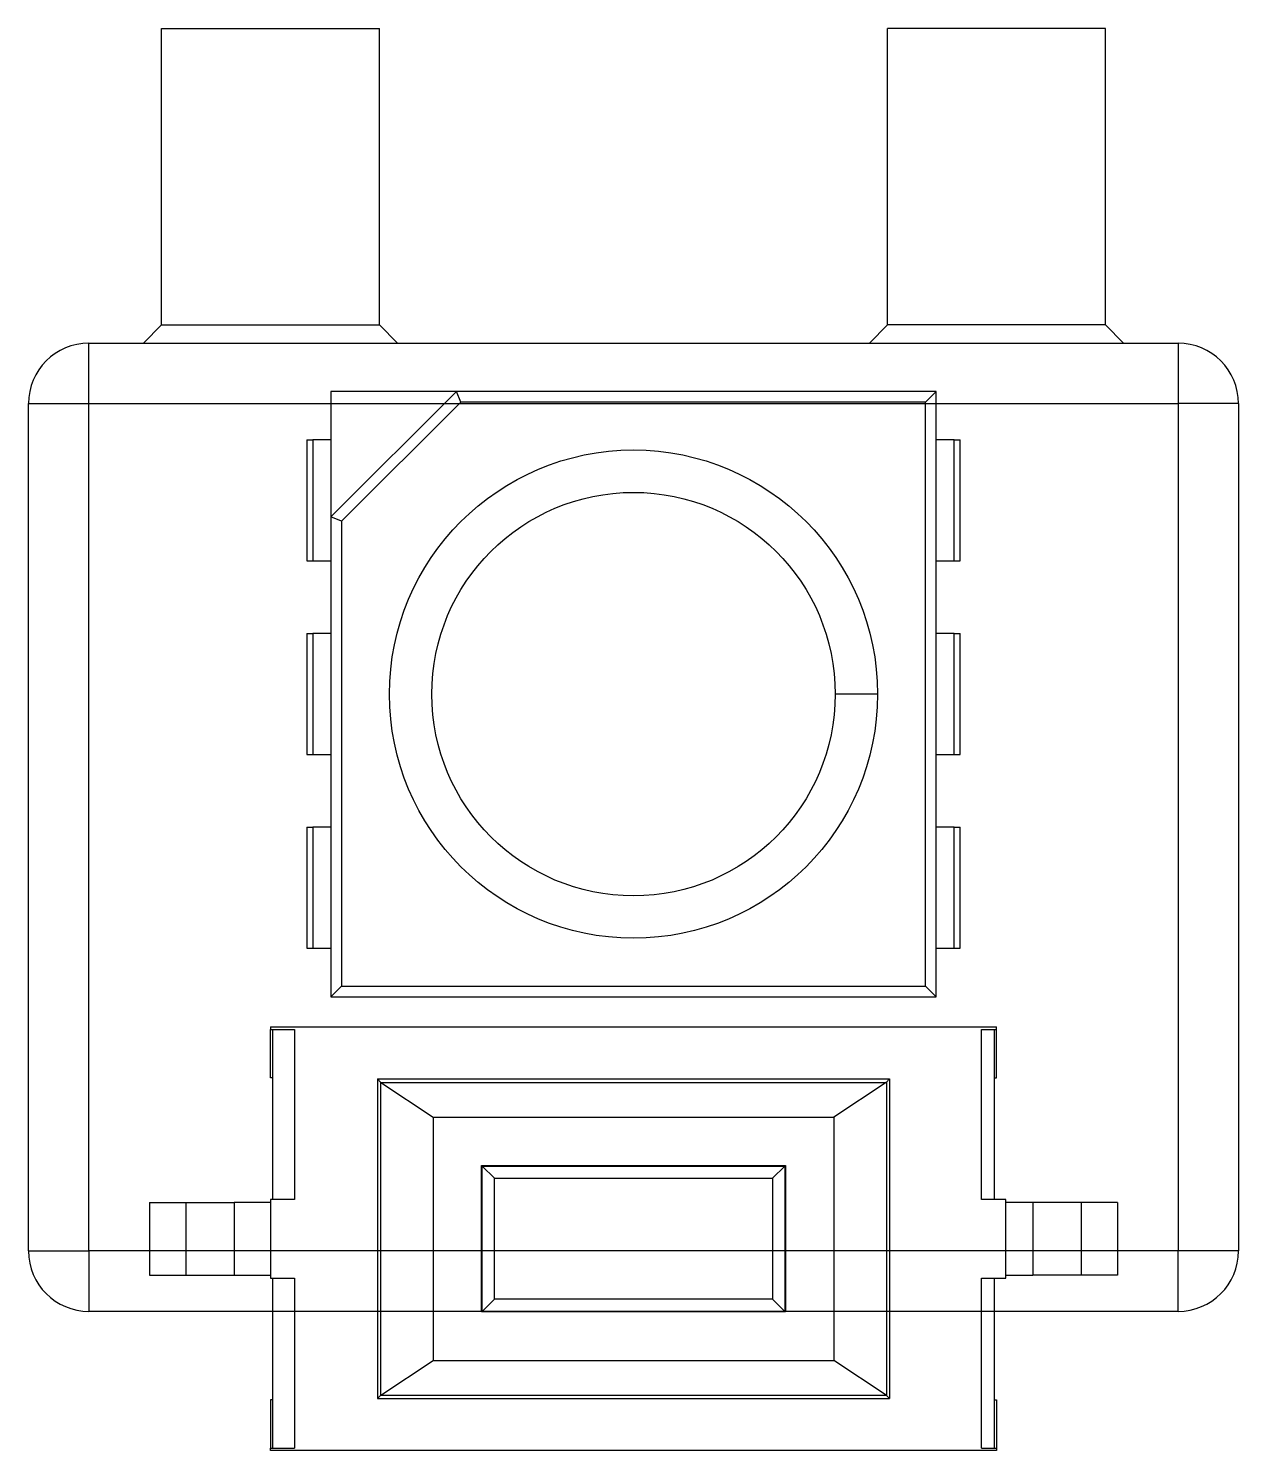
# Model space of a CAD drawing. Extents: x -5 to 5, y -6.2 to 5.5.
import ezdxf

# ---------------------------------------------------------------- set-up
doc = ezdxf.new("R2010")
doc.units = 0
doc.layers.get('0').update_dxf_attribs({"linetype": 'continuous'})

# ---------------------------------------------------------------- blocks, each defined once
blk = doc.blocks.new('PART__FEATURE')
at = {"color": 0}
for p, q in [((-1.464, 2.5), (-2.5, 1.464)), ((-2.5, 1.464), (-1.464, 2.5)), ((-1.464, 2.5), (-2.5, 2.5)), ((-2.5, 2.5), (-2.5, 1.464)), ((2.5, 2.5), (-1.464, 2.5)), ((2.5, -2.5), (2.5, 2.5)), ((-1.428, 2.412), (-2.413, 1.428)), ((2.412, 2.412), (-1.428, 2.412)), ((2.412, -2.413), (2.412, 2.412)), ((-2.7, 2.1), (-2.7, 1.1)), ((-2.5, 2.1), (-2.65, 2.1)), ((-2.65, 2.1), (-2.65, 1.1)), ((2.65, 2.1), (2.5, 2.1)), ((2.65, 1.1), (2.65, 2.1)), ((2.7, 1.1), (2.7, 2.1)), ((-2.5, 1.464), (-2.5, -2.5)), ((-2.413, 1.428), (-2.413, -2.413)), ((-2.65, 1.1), (-2.5, 1.1)), ((2.5, 1.1), (2.65, 1.1)), ((-2.7, 0.5), (-2.7, -0.5)), ((-2.5, 0.5), (-2.65, 0.5)), ((-2.65, 0.5), (-2.65, -0.5)), ((2.65, 0.5), (2.5, 0.5)), ((2.65, -0.5), (2.65, 0.5)), ((2.7, -0.5), (2.7, 0.5)), ((2.017, 0), (1.667, 0)), ((-2.65, -0.5), (-2.5, -0.5)), ((2.5, -0.5), (2.65, -0.5)), ((-2.7, -1.1), (-2.7, -2.1)), ((-2.5, -1.1), (-2.65, -1.1)), ((-2.65, -1.1), (-2.65, -2.1)), ((2.65, -1.1), (2.5, -1.1)), ((2.65, -2.1), (2.65, -1.1)), ((2.7, -2.1), (2.7, -1.1)), ((-2.65, -2.1), (-2.5, -2.1)), ((2.5, -2.1), (2.65, -2.1)), ((-2.413, -2.413), (2.412, -2.413)), ((-2.5, -2.5), (2.5, -2.5))]:
    blk.add_line(p, q, dxfattribs=at)
for points in [[(-1.428, 2.412), (-1.464, 2.5)], [(2.412, 2.412), (2.5, 2.5)], [(-2.7, 2.1), (-2.65, 2.1)], [(2.65, 2.1), (2.7, 2.1)], [(-2.413, 1.428), (-2.5, 1.464)], [(-2.7, 1.1), (-2.65, 1.1)], [(2.65, 1.1), (2.7, 1.1)], [(-2.7, 0.5), (-2.65, 0.5)], [(2.65, 0.5), (2.7, 0.5)], [(-2.7, -0.5), (-2.65, -0.5)], [(2.65, -0.5), (2.7, -0.5)], [(-2.7, -1.1), (-2.65, -1.1)], [(2.65, -1.1), (2.7, -1.1)], [(-2.7, -2.1), (-2.65, -2.1)], [(2.65, -2.1), (2.7, -2.1)], [(-2.5, -2.5), (-2.413, -2.413)], [(2.5, -2.5), (2.412, -2.413)]]:
    blk.add_lwpolyline(points, dxfattribs=at)
for radius in [2.017, 1.667]:
    blk.add_circle((0, 0), radius, dxfattribs=at)
blk = doc.blocks.new('PART__FEATURE001')
at = {"color": 0}
for p, q in [((-3, -2.75), (3, -2.75)), ((-3, -2.75), (-3, -2.77)), ((-3, -3.17), (-3, -2.77)), ((-3, -2.77), (-2.8, -2.77)), ((-2.98, -4.175), (-2.98, -2.77)), ((-2.8, -2.77), (-2.8, -4.175)), ((2.876, -4.175), (2.876, -2.77)), ((2.876, -2.77), (3, -2.77)), ((2.98, -2.77), (2.98, -4.175)), ((3, -2.77), (3, -2.75)), ((3, -3.17), (3, -2.77)), ((-2.98, -3.17), (-3, -3.17)), ((2.98, -3.17), (3, -3.17)), ((-2.116, -3.18), (-2.116, -5.82)), ((-2.116, -3.18), (2.116, -3.18)), ((-2.091, -3.205), (-2.091, -5.795)), ((-2.088, -3.208), (-1.655, -3.495)), ((-2.088, -3.208), (2.088, -3.208)), ((2.088, -3.208), (1.655, -3.495)), ((2.091, -3.205), (2.091, -5.795)), ((2.116, -3.18), (2.116, -5.82)), ((-1.655, -3.495), (1.655, -3.495)), ((-1.655, -3.495), (-1.655, -5.505)), ((1.655, -3.495), (1.655, -5.505)), ((-1.255, -5.105), (-1.255, -3.895)), ((-1.255, -3.895), (1.255, -3.895)), ((-1.25, -5.1), (-1.25, -3.9)), ((-1.25, -3.9), (1.25, -3.9)), ((1.25, -3.9), (1.25, -5.1)), ((1.255, -3.895), (1.255, -5.105)), ((-1.15, -5), (-1.15, -4)), ((-1.15, -4), (1.15, -4)), ((1.15, -4), (1.15, -5)), ((-4, -4.2), (-4, -4.8)), ((-4, -4.2), (-3.7, -4.2)), ((-3.7, -4.2), (-3.7, -4.8)), ((-3.7, -4.2), (-3.3, -4.2)), ((-3, -4.2), (-3.3, -4.2)), ((-3.3, -4.2), (-3.3, -4.8)), ((-2.8, -4.175), (-3, -4.175)), ((-3, -4.175), (-3, -4.825)), ((3.076, -4.175), (2.876, -4.175)), ((3.076, -4.825), (3.076, -4.175)), ((3.3, -4.2), (3.076, -4.2)), ((3.7, -4.2), (3.3, -4.2)), ((3.3, -4.2), (3.3, -4.8)), ((4, -4.2), (3.7, -4.2)), ((3.7, -4.2), (3.7, -4.8)), ((4, -4.2), (4, -4.8)), ((-4, -4.8), (-3.7, -4.8)), ((-3.7, -4.8), (-3.3, -4.8)), ((-3.3, -4.8), (-3, -4.8)), ((3.076, -4.8), (3.3, -4.8)), ((3.7, -4.8), (3.3, -4.8)), ((4, -4.8), (3.7, -4.8)), ((-3, -4.825), (-2.8, -4.825)), ((-2.98, -6.23), (-2.98, -4.825)), ((-2.8, -4.825), (-2.8, -6.23)), ((2.876, -6.23), (2.876, -4.825)), ((2.876, -4.825), (3.076, -4.825)), ((2.98, -4.825), (2.98, -6.23)), ((1.15, -5), (-1.15, -5)), ((1.255, -5.105), (-1.255, -5.105)), ((1.25, -5.1), (-1.25, -5.1)), ((-2.088, -5.792), (-1.655, -5.505)), ((-1.655, -5.505), (1.655, -5.505)), ((2.088, -5.792), (1.655, -5.505)), ((-3, -5.83), (-3, -6.23)), ((-2.98, -5.83), (-3, -5.83)), ((-2.116, -5.82), (2.116, -5.82)), ((-2.088, -5.792), (2.088, -5.792)), ((2.98, -5.83), (3, -5.83)), ((3, -5.83), (3, -6.23)), ((-3, -6.23), (-2.8, -6.23)), ((-3, -6.25), (-3, -6.23)), ((3, -6.25), (-3, -6.25)), ((2.876, -6.23), (3, -6.23)), ((3, -6.23), (3, -6.25))]:
    blk.add_line(p, q, dxfattribs=at)
for points in [[(-2.116, -3.18), (-2.091, -3.205)], [(-2.091, -3.205), (-2.088, -3.208)], [(2.091, -3.205), (2.088, -3.208)], [(2.116, -3.18), (2.091, -3.205)], [(-1.25, -3.9), (-1.15, -4)], [(1.25, -3.9), (1.15, -4)], [(-1.25, -5.1), (-1.15, -5)], [(1.25, -5.1), (1.15, -5)], [(-2.116, -5.82), (-2.091, -5.795)], [(-2.091, -5.795), (-2.088, -5.792)], [(2.091, -5.795), (2.088, -5.792)], [(2.116, -5.82), (2.091, -5.795)]]:
    blk.add_lwpolyline(points, dxfattribs=at)
blk = doc.blocks.new('BODY')
at = {"color": 0}
for p, q in [((-3.9, 5.5), (-2.1, 5.5)), ((-3.9, 3.05), (-3.9, 5.5)), ((-2.1, 3.05), (-2.1, 5.5)), ((2.1, 3.05), (2.1, 5.5)), ((3.9, 5.5), (2.1, 5.5)), ((3.9, 3.05), (3.9, 5.5)), ((-3.9, 3.05), (-2.1, 3.05)), ((3.9, 3.05), (2.1, 3.05)), ((-4.5, 2.9), (4.5, 2.9)), ((-5, -4.6), (-5, 2.4)), ((-4.5, -4.6), (-4.5, 2.4)), ((-4.5, 2.4), (4.5, 2.4)), ((4.5, 2.4), (4.5, -4.6)), ((5, 2.4), (5, -4.6)), ((4.5, -4.6), (-4.5, -4.6)), ((4.5, -5.1), (-4.5, -5.1))]:
    blk.add_line(p, q, dxfattribs=at)
for points in [[(-4.05, 2.9), (-3.9, 3.05)], [(-1.95, 2.9), (-2.1, 3.05)], [(1.95, 2.9), (2.1, 3.05)], [(4.05, 2.9), (3.9, 3.05)], [(-4.5, 2.4), (-4.5, 2.9)], [(4.5, 2.9), (4.5, 2.4)], [(-5, 2.4), (-4.5, 2.4)], [(5, 2.4), (4.5, 2.4)], [(-5, -4.6), (-4.5, -4.6)], [(-4.5, -4.6), (-4.5, -5.1)], [(5, -4.6), (4.5, -4.6)], [(4.5, -5.1), (4.5, -4.6)]]:
    blk.add_lwpolyline(points, dxfattribs=at)
for centre, start, end in [((-4.5, 2.4), 90, -180), ((-4.5, 2.4), 90, -180), ((4.5, 2.4), 0, 90), ((4.5, 2.4), 0, 90), ((-4.5, -4.6), -180, -90), ((-4.5, -4.6), -180, -90), ((4.5, -4.6), -90, 0), ((4.5, -4.6), -90, 0)]:
    blk.add_arc(centre, 0.5, start, end, dxfattribs=at)

msp = doc.modelspace()

# ---------------------------------------------------------------- block references
at = {"color": 0}
for name in ['BODY', 'PART__FEATURE', 'PART__FEATURE001']:
    msp.add_blockref(name, (0, 0), dxfattribs=at)

doc.saveas('drawing.dxf')
